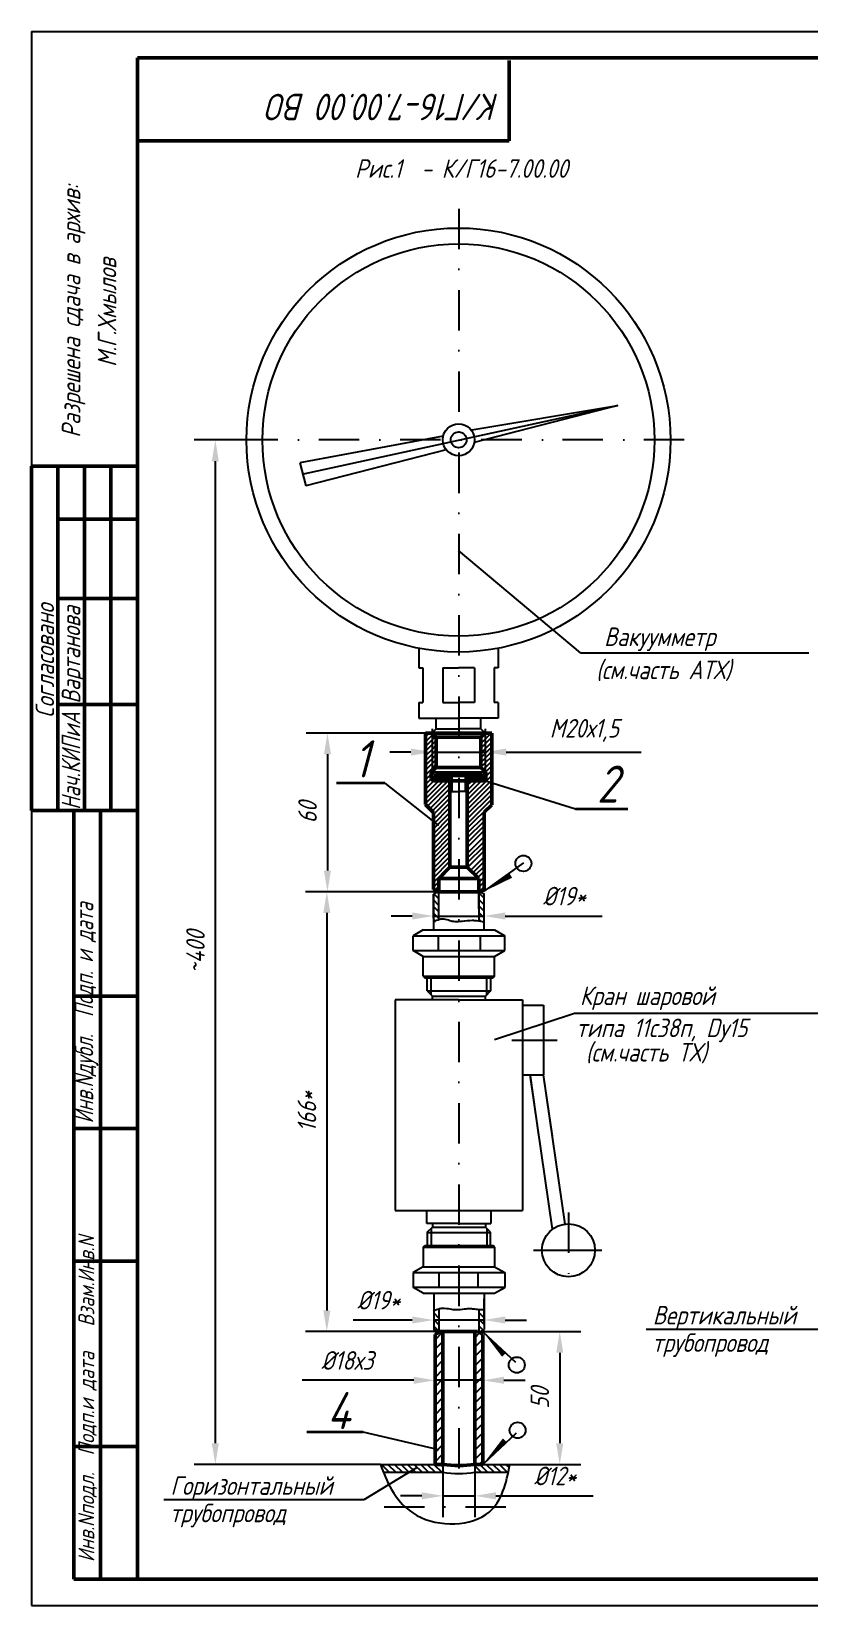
# Model space of a CAD drawing. Header units: inches. Extents: x 7325 to 7955, y 1362 to 1659.
# Drawn here: x 7324.6 to 7471.5, y 1361.9 to 1658.9 of the extents above; entities that cross this region are included whole.
import ezdxf
from ezdxf.enums import TextEntityAlignment as Align

# ---------------------------------------------------------------- set-up
doc = ezdxf.new("R2010")
doc.units = ezdxf.units.IN
doc.header["$LTSCALE"] = 0.6
doc.header["$MEASUREMENT"] = 0
doc.linetypes.add('DASHDOT', pattern=[25.4, 12.7, -6.35, 0, -6.35])
doc.styles.get("Standard").update_dxf_attribs({"font": 'romand.shx', "width": 0.8, "oblique": 15, "height": 3.5})
doc.dimstyles.get("Standard").update_dxf_attribs({"dimtxt": 3.5, "dimasz": 4, "dimexe": 4, "dimexo": 0, "dimgap": 2, "dimtad": 1, "dimrnd": 0.05, "dimtxsty": 'Standard', "dimcen": 0.09, "dimadec": 0, "dimazin": 2, "dimtfac": 1, "dimtmove": 0, "dimatfit": 3, "dimfxl": 0.18, "dimtolj": 1, "dimtzin": 0, "dimlwd": 25, "dimlwe": 25, "dimarcsym": 0})
pattern_1 = [(135, (1161.1816, 343.158), (-0.61871843, -0.61871843), [])]
pattern_2 = [(45, (1161.1816, 343.158), (-0.88388348, 0.88388348), [])]

# ---------------------------------------------------------------- blocks, each defined once
blk = doc.blocks.new('*X8')
at = {"color": 0}
for p, q in [((1145.52, 802.47), (1147.24, 804.19)), ((1145.52, 803.37), (1146.34, 804.19)), ((1147.42, 802.19), (1145.52, 804.09)), ((1146.53, 802.19), (1145.52, 803.2)), ((1145.63, 802.19), (1145.52, 802.3)), ((1146.13, 802.19), (1148.13, 804.19)), ((1148.32, 802.19), (1146.32, 804.19)), ((1147.03, 802.19), (1149.03, 804.19)), ((1149.22, 802.19), (1147.22, 804.19)), ((1147.93, 802.19), (1149.93, 804.19)), ((1150.12, 802.19), (1148.12, 804.19)), ((1148.83, 802.19), (1150.83, 804.19)), ((1151.02, 802.19), (1149.02, 804.19)), ((1149.73, 802.19), (1151.27, 803.73)), ((1151.27, 802.83), (1149.91, 804.19)), ((1150.62, 802.19), (1151.27, 802.84)), ((1151.27, 803.73), (1150.81, 804.19)), ((1157.77, 803.95), (1158.01, 804.19)), ((1157.77, 803.05), (1158.91, 804.19)), ((1159.1, 802.19), (1157.77, 803.52)), ((1158.2, 802.19), (1157.77, 802.62)), ((1157.81, 802.19), (1159.81, 804.19)), ((1160, 802.19), (1158, 804.19)), ((1158.71, 802.19), (1160.71, 804.19)), ((1160.89, 802.19), (1158.89, 804.19)), ((1159.6, 802.19), (1161.6, 804.19)), ((1161.79, 802.19), (1159.79, 804.19)), ((1160.5, 802.19), (1162.5, 804.19)), ((1162.69, 802.19), (1160.69, 804.19)), ((1161.4, 802.19), (1163.4, 804.19)), ((1163.52, 802.26), (1161.59, 804.19)), ((1162.3, 802.19), (1163.52, 803.41)), ((1163.52, 803.16), (1162.49, 804.19)), ((1163.2, 802.19), (1163.52, 802.51)), ((1163.52, 804.05), (1163.38, 804.19))]:
    blk.add_line(p, q, dxfattribs=at)
blk = doc.blocks.new('*D13')
at = {"color": 0, "lineweight": 25, "transparency": 16777216}
for p, q in [((7400.24, 1527.36), (7400.24, 1518.97)), ((7410.24, 1527.36), (7410.24, 1518.97)), ((7396.24, 1522.97), (7392.24, 1522.97)), ((7400.24, 1522.97), (7410.24, 1522.97)), ((7414.24, 1522.97), (7439.71, 1522.97))]:
    blk.add_line(p, q, dxfattribs=at)
at = {"color": 0, "transparency": 16777216}
for points in [[(7396.24, 1523.63), (7396.24, 1522.3), (7400.24, 1522.97)], [(7414.24, 1523.63), (7414.24, 1522.3), (7410.24, 1522.97)]]:
    blk.add_solid(points, dxfattribs=at)
at = {"layer": 'DEFPOINTS', "color": 0, "transparency": 16777216}
for p in [(7400.24, 1527.36), (7410.24, 1527.36), (7410.24, 1522.97)]:
    blk.add_point(p, dxfattribs=at)
at = {"color": 0, "transparency": 16777216, "insert": (7428.97, 1527.05), "char_height": 3.5, "attachment_point": 5}
blk.add_mtext('\\A1;М20х1,5', dxfattribs=at)
blk = doc.blocks.new('*D14')
at = {"color": 0, "lineweight": 25, "transparency": 16777216}
for p, q in [((7400.49, 1491.65), (7400.49, 1496.04)), ((7410.04, 1491.65), (7410.04, 1496.04)), ((7396.49, 1492.04), (7392.49, 1492.04)), ((7400.49, 1492.04), (7410.04, 1492.04)), ((7414.04, 1492.04), (7432.36, 1492.04))]:
    blk.add_line(p, q, dxfattribs=at)
at = {"color": 0, "transparency": 16777216}
for points in [[(7396.49, 1492.71), (7396.49, 1491.37), (7400.49, 1492.04)], [(7414.04, 1492.71), (7414.04, 1491.37), (7410.04, 1492.04)]]:
    blk.add_solid(points, dxfattribs=at)
at = {"layer": 'DEFPOINTS', "color": 0, "transparency": 16777216}
for p in [(7400.49, 1492.04), (7400.49, 1491.65), (7410.04, 1491.65)]:
    blk.add_point(p, dxfattribs=at)
at = {"color": 0, "transparency": 16777216, "insert": (7425.2, 1495.79), "char_height": 3.5, "attachment_point": 5}
blk.add_mtext('\\A1;%%C19*', dxfattribs=at)
blk = doc.blocks.new('*D15')
at = {"color": 0, "lineweight": 25, "transparency": 16777216}
for p, q in [((7401.22, 1496.62), (7376.37, 1496.62)), ((7380.37, 1492.62), (7380.37, 1417.62)), ((7401.53, 1413.62), (7376.37, 1413.62))]:
    blk.add_line(p, q, dxfattribs=at)
at = {"color": 0, "transparency": 16777216}
for points in [[(7379.71, 1492.62), (7381.04, 1492.62), (7380.37, 1496.62)], [(7379.71, 1417.62), (7381.04, 1417.62), (7380.37, 1413.62)]]:
    blk.add_solid(points, dxfattribs=at)
at = {"layer": 'DEFPOINTS', "color": 0, "transparency": 16777216}
for p in [(7401.22, 1496.62), (7380.37, 1413.62), (7401.53, 1413.62)]:
    blk.add_point(p, dxfattribs=at)
at = {"color": 0, "lineweight": 25, "transparency": 16777216, "insert": (7376.62, 1455.12), "char_height": 3.5, "attachment_point": 5, "rotation": 90}
blk.add_mtext('\\A1;166*', dxfattribs=at)
blk = doc.blocks.new('*D16')
at = {"color": 0, "lineweight": 25, "transparency": 16777216}
for p, q in [((7400.79, 1413), (7400.79, 1400.43)), ((7409.79, 1413.05), (7409.79, 1400.43)), ((7396.79, 1404.43), (7375.72, 1404.43)), ((7409.79, 1404.43), (7400.79, 1404.43)), ((7413.79, 1404.43), (7417.79, 1404.43))]:
    blk.add_line(p, q, dxfattribs=at)
at = {"color": 0, "transparency": 16777216}
for points in [[(7396.79, 1405.1), (7396.79, 1403.77), (7400.79, 1404.43)], [(7413.79, 1405.1), (7413.79, 1403.77), (7409.79, 1404.43)]]:
    blk.add_solid(points, dxfattribs=at)
at = {"layer": 'DEFPOINTS', "color": 0, "transparency": 16777216}
for p in [(7400.79, 1413), (7409.79, 1413.05), (7400.79, 1404.43)]:
    blk.add_point(p, dxfattribs=at)
at = {"color": 0, "transparency": 16777216, "insert": (7384.25, 1408.18), "char_height": 3.5, "attachment_point": 5}
blk.add_mtext('\\A1;%%C18х3', dxfattribs=at)
blk = doc.blocks.new('*D20')
at = {"color": 0, "lineweight": 25, "transparency": 16777216}
for p, q in [((7409.79, 1413.62), (7428.33, 1413.62)), ((7424.33, 1409.62), (7424.33, 1392.57)), ((7409.79, 1388.57), (7428.33, 1388.57))]:
    blk.add_line(p, q, dxfattribs=at)
at = {"color": 0, "transparency": 16777216}
for points in [[(7423.66, 1409.62), (7425, 1409.62), (7424.33, 1413.62)], [(7423.66, 1392.57), (7425, 1392.57), (7424.33, 1388.57)]]:
    blk.add_solid(points, dxfattribs=at)
at = {"layer": 'DEFPOINTS', "color": 0, "transparency": 16777216}
for p in [(7409.79, 1413.62), (7409.79, 1388.57), (7424.33, 1388.57)]:
    blk.add_point(p, dxfattribs=at)
at = {"color": 0, "transparency": 16777216, "insert": (7420.58, 1401.1), "char_height": 3.5, "attachment_point": 5, "rotation": 90}
blk.add_mtext('\\A1;50', dxfattribs=at)
blk = doc.blocks.new('*D30')
at = {"color": 0, "lineweight": 25, "transparency": 16777216}
for p, q in [((7398.99, 1526.56), (7376.49, 1526.56)), ((7380.49, 1522.56), (7380.49, 1500.62)), ((7401.27, 1496.62), (7376.49, 1496.62))]:
    blk.add_line(p, q, dxfattribs=at)
at = {"color": 0, "transparency": 16777216}
for points in [[(7379.83, 1522.56), (7381.16, 1522.56), (7380.49, 1526.56)], [(7379.83, 1500.62), (7381.16, 1500.62), (7380.49, 1496.62)]]:
    blk.add_solid(points, dxfattribs=at)
at = {"layer": 'DEFPOINTS', "color": 0, "transparency": 16777216}
for p in [(7398.99, 1526.56), (7380.49, 1496.62), (7401.27, 1496.62)]:
    blk.add_point(p, dxfattribs=at)
at = {"color": 0, "transparency": 16777216, "insert": (7376.74, 1511.59), "char_height": 3.5, "attachment_point": 5, "rotation": 90}
blk.add_mtext('\\A1;60', dxfattribs=at)
blk = doc.blocks.new('*D32')
at = {"color": 0, "lineweight": 25, "transparency": 16777216}
for p, q in [((7365.22, 1581.86), (7355.33, 1581.86)), ((7359.33, 1577.86), (7359.33, 1392.57)), ((7390.5, 1388.57), (7355.33, 1388.57))]:
    blk.add_line(p, q, dxfattribs=at)
at = {"color": 0, "transparency": 16777216}
for points in [[(7358.66, 1577.86), (7360, 1577.86), (7359.33, 1581.86)], [(7358.66, 1392.57), (7360, 1392.57), (7359.33, 1388.57)]]:
    blk.add_solid(points, dxfattribs=at)
at = {"layer": 'DEFPOINTS', "color": 0, "transparency": 16777216}
for p in [(7365.22, 1581.86), (7359.33, 1388.57), (7390.5, 1388.57)]:
    blk.add_point(p, dxfattribs=at)
at = {"color": 0, "transparency": 16777216, "insert": (7355.58, 1485.21), "char_height": 3.5, "attachment_point": 5, "rotation": 90}
blk.add_mtext('\\A1;~400', dxfattribs=at)
blk = doc.blocks.new('*D47')
at = {"color": 0, "lineweight": 25, "transparency": 16777216}
for p, q in [((7402.29, 1387.07), (7402.29, 1378.63)), ((7408.29, 1387.07), (7408.29, 1378.63)), ((7398.29, 1382.63), (7394.29, 1382.63)), ((7402.29, 1382.63), (7408.29, 1382.63)), ((7412.29, 1382.63), (7430.61, 1382.63))]:
    blk.add_line(p, q, dxfattribs=at)
at = {"color": 0, "transparency": 16777216}
for points in [[(7398.29, 1383.3), (7398.29, 1381.96), (7402.29, 1382.63)], [(7412.29, 1383.3), (7412.29, 1381.96), (7408.29, 1382.63)]]:
    blk.add_solid(points, dxfattribs=at)
at = {"layer": 'DEFPOINTS', "color": 0, "transparency": 16777216}
for p in [(7402.29, 1387.07), (7408.29, 1387.07), (7408.29, 1382.63)]:
    blk.add_point(p, dxfattribs=at)
at = {"color": 0, "transparency": 16777216, "insert": (7423.45, 1386.38), "char_height": 3.5, "attachment_point": 5}
blk.add_mtext('\\A1;%%C12*', dxfattribs=at)

msp = doc.modelspace()

# ---------------------------------------------------------------- hatches: boundary and pattern name
h = msp.add_hatch()
h.set_pattern_fill('ANSI31', color=256, scale=7, angle=90)
h.set_pattern_definition(pattern_1)
h.paths.add_polyline_path([(7410.04, 1496.62), (7410.039, 1496.62), (7410.015, 1496.606), (7410.035, 1496.62), (7409.04, 1496.62), (7409.04, 1493.399), (7409.04, 1491.114, -0.0148567), (7410.04, 1490.918)])
edge = h.paths.add_edge_path()
edge.add_line((7401.26, 1496.62), (7400.485, 1496.19))
edge.add_line((7400.485, 1496.19), (7400.485, 1490.922))
edge.add_arc((7403.071, 1486.551), 5.079, 108.01472, 120.60499, ccw=False)
edge.add_line((7401.5, 1491.381), (7401.5, 1496.62))
edge.add_line((7401.5, 1496.62), (7401.26, 1496.62))
h = msp.add_hatch()
h.set_pattern_fill('ANSI31', color=256, scale=10)
h.set_pattern_definition(pattern_2)
h.paths.add_polyline_path([(7402.29, 1413.62), (7400.822, 1413.62), (7400.802, 1413.59), (7400.79, 1413.57), (7400.79, 1388.57), (7402.29, 1388.57)])
h = msp.add_hatch()
h.set_pattern_fill('ANSI31', color=256, scale=10)
h.set_pattern_definition(pattern_2)
h.paths.add_polyline_path([(7409.79, 1413.065), (7408.79, 1413.62), (7408.29, 1413.62), (7408.29, 1388.57), (7409.79, 1388.57)])
h = msp.add_hatch()
h.set_pattern_fill('ANSI31', color=256, scale=7, angle=90)
h.set_pattern_definition(pattern_1)
edge = h.paths.add_edge_path()
edge.add_spline(control_points=[(7390.499, 1388.57), (7390.679, 1388.068), (7390.862, 1387.567), (7391.055, 1387.07)], knot_values=[0.8682573, 0.8682573, 0.8682573, 0.8682573, 2.4617349, 2.4617349, 2.4617349, 2.4617349], degree=3, periodic=0)
edge.add_line((7391.055, 1387.07), (7402.29, 1387.07))
edge.add_line((7402.29, 1387.07), (7402.29, 1388.57))
edge.add_line((7402.29, 1388.57), (7400.79, 1388.57))
edge.add_line((7400.79, 1388.57), (7390.499, 1388.57))
edge = h.paths.add_edge_path()
edge.add_spline(control_points=[(7414.607, 1387.07), (7414.71, 1387.564), (7414.804, 1388.065), (7414.895, 1388.57)], knot_values=[35.0798196, 35.0798196, 35.0798196, 35.0798196, 36.4773683, 36.4773683, 36.4773683, 36.4773683], degree=3, periodic=0)
edge.add_line((7414.895, 1388.57), (7409.79, 1388.57))
edge.add_line((7409.79, 1388.57), (7408.29, 1388.57))
edge.add_line((7408.29, 1388.57), (7408.29, 1387.07))
edge.add_line((7408.29, 1387.07), (7414.607, 1387.07))

# ---------------------------------------------------------------- linework, layer by layer
for p, q in [((7324.634, 1658.937), (7324.634, 1361.937)), ((7324.634, 1658.937), (7324.634, 1361.937)), ((7375.708, 1575.42), (7435.272, 1588.372)), ((7434.504, 1588.205), (7407.714, 1583.696)), ((7435.272, 1588.372), (7408.204, 1581.392)), ((7402.322, 1582.562), (7375.294, 1577.537)), ((7375.294, 1577.537), (7376.414, 1573.194)), ((7402.899, 1580.024), (7376.414, 1573.194)), ((7428.222, 1541.687), (7405.2, 1560.985)), ((7397.735, 1542.565), (7397.735, 1538.855)), ((7412.735, 1542.565), (7412.735, 1538.855)), ((7428.222, 1541.687), (7471.328, 1541.687)), ((7397.735, 1538.855), (7398.485, 1538.855)), ((7398.485, 1538.855), (7398.485, 1532.355)), ((7402.235, 1538.855), (7402.235, 1532.355)), ((7402.235, 1538.855), (7405.235, 1538.855)), ((7408.235, 1538.855), (7405.235, 1538.855)), ((7408.235, 1538.855), (7408.235, 1537.695)), ((7408.235, 1538.855), (7408.235, 1532.355)), ((7411.985, 1538.855), (7411.985, 1532.355)), ((7412.735, 1538.855), (7411.985, 1538.855)), ((7397.735, 1532.355), (7398.485, 1532.355)), ((7397.735, 1532.355), (7397.735, 1529.355)), ((7402.235, 1532.355), (7405.235, 1532.355)), ((7408.235, 1532.355), (7405.235, 1532.355)), ((7412.735, 1532.355), (7411.985, 1532.355)), ((7412.735, 1532.355), (7412.735, 1529.355)), ((7397.735, 1529.355), (7405.235, 1529.355)), ((7400.235, 1526.555), (7401.035, 1527.355)), ((7401.035, 1527.355), (7401.035, 1529.375)), ((7401.035, 1527.355), (7405.235, 1527.355)), ((7412.735, 1529.355), (7405.235, 1529.355)), ((7409.435, 1527.355), (7405.235, 1527.355)), ((7409.435, 1527.355), (7409.435, 1529.375)), ((7410.235, 1526.555), (7409.435, 1527.355)), ((7410.235, 1526.555), (7409.435, 1527.355)), ((7400.235, 1526.555), (7400.235, 1519.135)), ((7410.235, 1526.555), (7409.435, 1525.755)), ((7410.235, 1526.555), (7410.235, 1519.135)), ((7410.235, 1519.135), (7400.235, 1519.135)), ((7400.235, 1519.135), (7400.795, 1518.555)), ((7403.985, 1518.555), (7403.985, 1515.555)), ((7406.485, 1518.555), (7406.485, 1515.555)), ((7408.904, 1517.976), (7427.333, 1512.278)), ((7409.425, 1520.1), (7409.425, 1520.04)), ((7410.235, 1519.135), (7409.675, 1518.555)), ((7391.316, 1517.077), (7401.438, 1509.1)), ((7403.985, 1515.555), (7405.235, 1515.555)), ((7406.485, 1515.555), (7405.235, 1515.555)), ((7400.485, 1511.555), (7400.485, 1507.574)), ((7410.015, 1496.657), (7417.557, 1502.062)), ((7401.26, 1496.62), (7400.485, 1496.19)), ((7409.32, 1496.62), (7410.04, 1496.221)), ((7398.54, 1489.4), (7396.64, 1488.3)), ((7396.64, 1485.5), (7396.64, 1488.3)), ((7396.64, 1488.28), (7413.94, 1488.28)), ((7398.54, 1489.4), (7405.29, 1489.4)), ((7401.46, 1485.525), (7401.46, 1488.255)), ((7405.29, 1489.4), (7412.04, 1489.4)), ((7409.38, 1485.525), (7409.38, 1488.255)), ((7412.04, 1489.4), (7413.94, 1488.3)), ((7413.94, 1485.5), (7413.94, 1488.3)), ((7396.64, 1485.5), (7413.94, 1485.5)), ((7398.54, 1484.4), (7396.64, 1485.5)), ((7412.04, 1484.4), (7413.94, 1485.5)), ((7398.54, 1480.7), (7398.54, 1484.4)), ((7398.585, 1484.405), (7412.015, 1484.405)), ((7412.04, 1480.7), (7412.04, 1484.4)), ((7398.54, 1480.7), (7398.84, 1480.4)), ((7398.545, 1480.695), (7412.035, 1480.695)), ((7398.84, 1480.4), (7405.29, 1480.4)), ((7399.305, 1477.895), (7399.305, 1480.4)), ((7400.04, 1477.15), (7400.04, 1480.4)), ((7405.29, 1480.4), (7411.74, 1480.4)), ((7410.54, 1477.15), (7410.54, 1480.4)), ((7412.04, 1480.7), (7411.74, 1480.4)), ((7405.29, 1476.245), (7393.29, 1476.245)), ((7399.29, 1477.9), (7400.29, 1476.9)), ((7399.305, 1477.935), (7411.295, 1477.935)), ((7400.29, 1476.245), (7400.29, 1476.9)), ((7400.3, 1476.9), (7410.275, 1476.9)), ((7405.29, 1476.245), (7417.29, 1476.245)), ((7411.29, 1477.9), (7410.29, 1476.9)), ((7410.29, 1476.245), (7410.29, 1476.9)), ((7412.033, 1468.746), (7427.085, 1473.733)), ((7417.26, 1475.2), (7421.29, 1475.2)), ((7427.085, 1473.733), (7474.886, 1473.733)), ((7415.313, 1468.635), (7423.828, 1468.635)), ((7417.26, 1462.07), (7421.29, 1462.07)), ((7422.949, 1432.94), (7418.754, 1462.07)), ((7420.395, 1450.678), (7418.781, 1461.884)), ((7422.951, 1450.467), (7421.28, 1462.07)), ((7425.334, 1433.921), (7421.28, 1462.07)), ((7393.29, 1436.495), (7417.29, 1436.495)), ((7399.275, 1434.01), (7399.275, 1436.495)), ((7411.3, 1436.495), (7411.3, 1434.005)), ((7405.29, 1434.01), (7399.275, 1434.01)), ((7399.305, 1432.37), (7400.29, 1433.355)), ((7399.305, 1432.37), (7399.305, 1429.855)), ((7399.305, 1432.32), (7411.29, 1432.32)), ((7400.04, 1433.105), (7400.04, 1429.855)), ((7400.29, 1434.01), (7400.29, 1433.355)), ((7400.29, 1433.355), (7410.29, 1433.355)), ((7405.29, 1434.01), (7411.295, 1434.01)), ((7410.29, 1434.01), (7410.29, 1433.355)), ((7411.29, 1432.355), (7410.29, 1433.355)), ((7410.54, 1433.105), (7410.54, 1429.855)), ((7398.54, 1429.555), (7398.84, 1429.855)), ((7398.54, 1429.555), (7398.54, 1425.855)), ((7398.545, 1429.56), (7412.015, 1429.56)), ((7398.84, 1429.855), (7405.29, 1429.855)), ((7405.29, 1429.855), (7411.74, 1429.855)), ((7412.04, 1429.555), (7411.74, 1429.855)), ((7412.04, 1429.555), (7412.04, 1425.855)), ((7419.385, 1428.963), (7432.245, 1428.963)), ((7398.54, 1425.855), (7396.64, 1424.755)), ((7398.585, 1425.85), (7412.015, 1425.85)), ((7412.04, 1425.855), (7413.94, 1424.755)), ((7396.64, 1424.755), (7413.975, 1424.755)), ((7396.64, 1424.755), (7396.64, 1421.955)), ((7401.48, 1424.73), (7401.48, 1422)), ((7408.855, 1424.73), (7408.855, 1422)), ((7413.94, 1424.755), (7413.94, 1421.955)), ((7398.54, 1420.855), (7396.64, 1421.955)), ((7396.67, 1421.975), (7413.975, 1421.975)), ((7398.54, 1420.855), (7405.29, 1420.855)), ((7405.29, 1420.855), (7412.04, 1420.855)), ((7412.04, 1420.855), (7413.94, 1421.955)), ((7401.54, 1416.151), (7400.54, 1417.151)), ((7410.04, 1416.213), (7409.04, 1417.213)), ((7401.54, 1414.913), (7400.54, 1415.913)), ((7401.54, 1413.676), (7400.54, 1414.676)), ((7401.279, 1413.62), (7400.54, 1414.031)), ((7410.04, 1414.976), (7409.04, 1415.976)), ((7409.856, 1413.923), (7409.04, 1414.738)), ((7409.311, 1413.62), (7410.04, 1414.025)), ((7476.117, 1414.022), (7440.609, 1414.022)), ((7401.79, 1413.62), (7401.005, 1413.62)), ((7408.79, 1413.62), (7409.968, 1413.62)), ((7409.837, 1413.589), (7416.008, 1407.832)), ((7401.501, 1391.299), (7387.213, 1394.619)), ((7409.975, 1388.76), (7416.164, 1394.498)), ((7397.321, 1387.942), (7387.342, 1381.872)), ((7390.499, 1388.57), (7400.79, 1388.57)), ((7391.055, 1387.07), (7402.29, 1387.07)), ((7408.29, 1387.07), (7414.607, 1387.07)), ((7409.79, 1388.57), (7415.243, 1388.57)), ((7387.342, 1381.872), (7349.582, 1381.872))]:
    msp.add_line(p, q)
at = {"lineweight": 25}
for p, q in [((7324.634, 1658.937), (7954.634, 1658.937)), ((7400.485, 1496.19), (7400.485, 1489.4)), ((7400.485, 1494.579), (7400.485, 1496.19)), ((7409.312, 1496.62), (7401.269, 1496.62)), ((7410.04, 1415.418), (7410.04, 1419.807)), ((7396.485, 1415.807), (7385.318, 1415.807)), ((7410.04, 1415.807), (7400.485, 1415.807)), ((7414.04, 1415.807), (7418.04, 1415.807)), ((7324.634, 1361.937), (7954.634, 1361.937))]:
    msp.add_line(p, q, dxfattribs=at)
at = {"lineweight": 50}
for p, q in [((7344.634, 1653.937), (7344.634, 1366.937)), ((7344.634, 1653.937), (7949.634, 1653.937)), ((7414.767, 1638.274), (7414.767, 1653.443)), ((7344.703, 1638.274), (7414.767, 1638.274)), ((7324.634, 1576.937), (7344.634, 1576.937)), ((7324.634, 1576.937), (7324.634, 1511.937)), ((7329.634, 1576.937), (7329.634, 1511.937)), ((7334.634, 1576.937), (7334.634, 1511.937)), ((7339.634, 1576.937), (7339.634, 1511.937)), ((7329.634, 1566.937), (7344.634, 1566.937)), ((7329.634, 1551.937), (7344.634, 1551.937)), ((7329.634, 1531.937), (7344.634, 1531.937)), ((7398.985, 1526.555), (7411.485, 1526.555)), ((7398.985, 1526.555), (7398.985, 1513.059)), ((7400.235, 1526.555), (7401.035, 1525.755)), ((7401.035, 1525.755), (7401.035, 1520.03)), ((7401.035, 1525.755), (7405.235, 1525.755)), ((7409.435, 1525.755), (7405.235, 1525.755)), ((7410.235, 1526.555), (7409.435, 1525.755)), ((7409.435, 1525.755), (7409.435, 1520.03)), ((7411.485, 1526.555), (7411.485, 1513.045)), ((7400.06, 1518.952), (7400.06, 1518.055)), ((7400.133, 1519.128), (7401.035, 1520.03)), ((7400.735, 1518.555), (7405.235, 1518.555)), ((7400.735, 1518.555), (7400.735, 1517.555)), ((7401.035, 1520.04), (7405.235, 1520.04)), ((7403.61, 1518.555), (7403.61, 1501.235)), ((7409.435, 1520.04), (7405.235, 1520.04)), ((7409.735, 1518.555), (7405.235, 1518.555)), ((7406.86, 1518.555), (7406.86, 1501.235)), ((7410.337, 1519.128), (7409.435, 1520.03)), ((7409.735, 1518.555), (7409.735, 1517.555)), ((7410.41, 1518.952), (7410.41, 1518.055)), ((7400.56, 1517.555), (7405.235, 1517.555)), ((7409.91, 1517.555), (7405.235, 1517.555)), ((7324.634, 1511.937), (7344.634, 1511.937)), ((7332.634, 1511.937), (7332.634, 1366.937)), ((7332.634, 1511.937), (7344.634, 1511.937)), ((7332.634, 1511.937), (7344.634, 1511.937)), ((7332.634, 1511.937), (7344.634, 1511.937)), ((7337.634, 1511.937), (7337.634, 1366.937)), ((7400.485, 1511.564), (7398.985, 1513.059)), ((7410.04, 1511.605), (7411.485, 1513.045)), ((7400.485, 1511.564), (7400.485, 1497.055)), ((7401.5, 1499.125), (7403.61, 1501.235)), ((7403.61, 1501.235), (7406.86, 1501.235)), ((7406.86, 1501.235), (7409.04, 1499.125)), ((7401.269, 1496.62), (7400.485, 1497.055)), ((7409.04, 1499.125), (7401.5, 1499.125)), ((7401.5, 1499.125), (7401.5, 1496.625)), ((7409.04, 1499.125), (7409.04, 1496.625)), ((7409.312, 1496.62), (7410.04, 1497.025)), ((7409.312, 1496.62), (7401.269, 1496.62)), ((7332.634, 1476.937), (7344.634, 1476.937)), ((7332.634, 1451.937), (7344.634, 1451.937)), ((7332.634, 1426.937), (7344.634, 1426.937)), ((7401.791, 1413.621), (7400.79, 1413.065)), ((7408.79, 1413.621), (7409.79, 1413.065)), ((7332.634, 1391.958), (7344.634, 1391.958)), ((7400.79, 1388.57), (7402.29, 1388.57)), ((7408.29, 1388.57), (7409.79, 1388.57)), ((7332.634, 1366.937), (7949.634, 1366.937))]:
    msp.add_line(p, q, dxfattribs=at)
at = {"linetype": 'DASHDOT'}
for p, q in [((7405.29, 1625.489), (7405.29, 1385.077)), ((7447.827, 1581.855), (7361.834, 1581.855)), ((7425.98, 1436.073), (7425.98, 1421.863)), ((7391.214, 1380.57), (7417.259, 1380.57))]:
    msp.add_line(p, q, dxfattribs=at)
at = {"color": 0}
for p, q in [((7398.985, 1525.826), (7399.715, 1526.555)), ((7398.985, 1524.928), (7400.235, 1526.178)), ((7398.985, 1524.03), (7400.235, 1525.28)), ((7398.985, 1523.132), (7400.235, 1524.382)), ((7400.235, 1526.178), (7400.424, 1526.366)), ((7400.235, 1525.28), (7400.873, 1525.917)), ((7400.235, 1524.382), (7401.035, 1525.182)), ((7400.235, 1523.484), (7401.035, 1524.284)), ((7409.435, 1525.499), (7410.235, 1526.299)), ((7409.435, 1524.601), (7410.235, 1525.401)), ((7409.435, 1523.703), (7410.235, 1524.503)), ((7410.235, 1525.401), (7411.389, 1526.555)), ((7410.235, 1526.299), (7410.491, 1526.555)), ((7410.235, 1524.503), (7411.485, 1525.753)), ((7410.235, 1523.605), (7411.485, 1524.855)), ((7410.235, 1522.707), (7411.485, 1523.957)), ((7398.985, 1522.234), (7400.235, 1523.484)), ((7398.985, 1521.336), (7400.235, 1522.586)), ((7398.985, 1520.437), (7400.235, 1521.687)), ((7398.985, 1519.539), (7400.235, 1520.789)), ((7400.235, 1522.586), (7401.035, 1523.386)), ((7400.235, 1521.687), (7401.035, 1522.487)), ((7400.235, 1520.789), (7401.035, 1521.589)), ((7400.235, 1519.891), (7401.035, 1520.691)), ((7409.435, 1522.805), (7410.235, 1523.605)), ((7409.435, 1521.907), (7410.235, 1522.707)), ((7409.435, 1521.009), (7410.235, 1521.809)), ((7409.435, 1520.111), (7410.235, 1520.911)), ((7410.235, 1521.809), (7411.485, 1523.059)), ((7410.235, 1520.911), (7411.485, 1522.161)), ((7410.235, 1520.013), (7411.485, 1521.263)), ((7398.985, 1518.641), (7400.235, 1519.891)), ((7398.985, 1517.743), (7400.06, 1518.818)), ((7398.985, 1516.845), (7400.075, 1517.935)), ((7406.86, 1513.944), (7411.485, 1518.569)), ((7406.86, 1513.046), (7411.485, 1517.671)), ((7409.844, 1519.622), (7410.235, 1520.013)), ((7410.293, 1519.173), (7411.485, 1520.365)), ((7410.41, 1518.392), (7411.485, 1519.467)), ((7398.985, 1513.253), (7403.287, 1517.555)), ((7398.985, 1514.151), (7402.389, 1517.555)), ((7398.985, 1515.049), (7401.491, 1517.555)), ((7398.985, 1515.947), (7400.593, 1517.555)), ((7399.337, 1512.708), (7403.61, 1516.98)), ((7399.787, 1512.259), (7403.61, 1516.082)), ((7400.237, 1511.811), (7403.61, 1515.184)), ((7406.86, 1517.536), (7406.879, 1517.555)), ((7406.86, 1516.638), (7407.777, 1517.555)), ((7406.86, 1515.74), (7408.675, 1517.555)), ((7406.86, 1514.842), (7409.573, 1517.555)), ((7406.86, 1512.148), (7411.485, 1516.773)), ((7406.86, 1511.25), (7411.485, 1515.875)), ((7406.86, 1510.352), (7411.485, 1514.977)), ((7400.485, 1511.161), (7403.61, 1514.286)), ((7400.485, 1510.263), (7403.61, 1513.388)), ((7400.485, 1509.365), (7403.61, 1512.49)), ((7406.86, 1509.454), (7411.485, 1514.079)), ((7406.949, 1508.645), (7411.485, 1513.181)), ((7400.485, 1508.467), (7403.61, 1511.592)), ((7400.485, 1507.569), (7403.61, 1510.694)), ((7400.485, 1506.671), (7403.61, 1509.796)), ((7400.485, 1505.641), (7403.61, 1508.766)), ((7406.86, 1507.658), (7410.04, 1510.838)), ((7406.86, 1506.76), (7410.04, 1509.94)), ((7406.86, 1505.862), (7410.04, 1509.042)), ((7400.485, 1504.743), (7403.61, 1507.868)), ((7400.485, 1503.845), (7403.61, 1506.97)), ((7400.485, 1502.947), (7403.61, 1506.072)), ((7406.86, 1504.964), (7410.04, 1508.144)), ((7406.86, 1503.842), (7410.04, 1507.022)), ((7406.86, 1502.944), (7410.04, 1506.124)), ((7400.485, 1502.049), (7403.61, 1505.174)), ((7400.485, 1501.061), (7403.61, 1504.186)), ((7400.485, 1500.163), (7403.61, 1503.288)), ((7406.86, 1502.046), (7410.04, 1505.226)), ((7406.86, 1501.148), (7410.04, 1504.328)), ((7407.475, 1500.64), (7410.04, 1503.206)), ((7400.485, 1499.265), (7403.61, 1502.39)), ((7400.485, 1498.367), (7403.61, 1501.492)), ((7407.931, 1500.199), (7410.04, 1502.308)), ((7408.387, 1499.757), (7410.04, 1501.41)), ((7408.844, 1499.315), (7410.04, 1500.512)), ((7400.485, 1497.469), (7401.5, 1498.484)), ((7400.73, 1496.919), (7401.5, 1497.69)), ((7409.04, 1498.36), (7410.04, 1499.36)), ((7409.04, 1497.462), (7410.04, 1498.462)), ((7409.096, 1496.62), (7410.04, 1497.564))]:
    msp.add_line(p, q, dxfattribs=at)
at = {"lineweight": 40}
msp.add_line((7409.611, 1519.135), (7400.877, 1519.135), dxfattribs=at)
at = {"lineweight": 35}
for p, q in [((7391.316, 1517.077), (7382.191, 1517.077)), ((7427.333, 1512.278), (7437.178, 1512.278)), ((7387.213, 1394.619), (7376.611, 1394.619))]:
    msp.add_line(p, q, dxfattribs=at)
at = {"linetype": 'Continuous', "lineweight": 50}
for p, q in [((7410.04, 1497.025), (7410.04, 1511.605)), ((7400.79, 1413.065), (7400.79, 1388.57)), ((7402.29, 1413.62), (7402.29, 1388.564)), ((7408.29, 1413.62), (7408.29, 1388.568)), ((7409.79, 1413.065), (7409.79, 1388.57))]:
    msp.add_line(p, q, dxfattribs=at)
at = {"linetype": 'Continuous'}
for p, q in [((7401.5, 1491.381), (7401.5, 1496.62)), ((7409.04, 1493.399), (7409.04, 1496.62)), ((7393.29, 1476.245), (7393.29, 1436.495)), ((7417.29, 1476.245), (7417.29, 1436.495)), ((7421.29, 1475.2), (7421.29, 1462.07)), ((7393.29, 1441.942), (7393.29, 1436.495)), ((7400.54, 1420.855), (7400.54, 1414.031)), ((7400.54, 1420.855), (7400.54, 1414.031)), ((7410.04, 1420.855), (7410.04, 1414.025)), ((7410.04, 1420.855), (7410.04, 1414.025)), ((7401.54, 1417.945), (7401.54, 1413.62)), ((7409.04, 1417.797), (7409.04, 1413.62)), ((7400.79, 1413.065), (7400.79, 1412.772)), ((7409.79, 1413.065), (7409.79, 1412.772))]:
    msp.add_line(p, q, dxfattribs=at)
at = {"color": 0, "linetype": 'ByBlock'}
for p, q in [((7409.04, 1496.555), (7409.04, 1491.114)), ((7411.29, 1480.4), (7411.29, 1477.9)), ((7411.29, 1429.855), (7411.29, 1432.355)), ((7400.79, 1388.57), (7400.79, 1400.175))]:
    msp.add_line(p, q, dxfattribs=at)
at = {"linetype": 'Continuous', "lineweight": 25}
for p, q in [((7410.04, 1489.4), (7410.04, 1496.221)), ((7402.29, 1388.57), (7402.29, 1387.07)), ((7408.29, 1388.57), (7408.29, 1387.07))]:
    msp.add_line(p, q, dxfattribs=at)
at = {"color": 0, "linetype": 'ByBlock', "lineweight": 50}
msp.add_line((7408.79, 1413.62), (7401.79, 1413.62), dxfattribs=at)
for points, format in [([(7410.015, 1496.657, 0, 1, 0), (7415.08, 1499.684, 1, 1, 0)], "xyseb"), ([(7400.514, 1490.939, -0.0626564), (7401.681, 1491.436, -0.0965758), (7402.439, 1491.5, -0.0665027), (7403.586, 1491.219, 0.0811984), (7404.534, 1491.015, 0.0495819), (7405.915, 1491.084, -0.0359464), (7407.814, 1491.23, -0.036441), (7408.651, 1491.173, -0.0210298), (7410.069, 1490.911)], "xyb"), ([(7400.5, 1417.506, -0.0438864), (7401.618, 1417.97, -0.0842693), (7402.245, 1418.056, -0.0443809), (7403.612, 1417.892, 0.0546915), (7404.725, 1417.781, 0.0352749), (7406.373, 1417.914, -0.0524232), (7407.485, 1417.966, -0.0209825), (7408.246, 1417.89, 0.0162022), (7409.23, 1417.781, 0.0193489), (7409.481, 1417.772, 0.0084407), (7410.055, 1417.781)], "xyb"), ([(7409.837, 1413.589, 0, 1, 0), (7413.802, 1409.22, 1, 1, 0)], "xyseb"), ([(7409.975, 1388.76, 0, 1, 0), (7413.954, 1393.117, 1, 1, 0)], "xyseb")]:
    msp.add_lwpolyline(points, format=format)
for centre, radius in [((7405.223, 1581.853), 40), ((7405.223, 1581.853), 37), ((7405.246, 1581.892), 3), ((7405.246, 1581.892), 1.5), ((7417.472, 1501.964), 1.5), ((7425.98, 1428.963), 5), ((7416.22, 1407.325), 1.5), ((7416.377, 1395.004), 1.5)]:
    msp.add_circle(centre, radius)
at = {"lineweight": 50}
for centre, radius, start, end in [((7400.31, 1518.952), 0.25, 135, 180), ((7400.56, 1518.055), 0.5, 180, 270), ((7409.91, 1518.055), 0.5, 270, 0), ((7410.16, 1518.952), 0.25, 360, 45), ((7405.29, 1407.879), 19.546, 261.1712, 278.8288)]:
    msp.add_arc(centre, radius, start, end, dxfattribs=at)
at = {"lineweight": 25}
msp.add_arc((7405.29, 1406.382), 19.546, 261.1712, 278.8288, dxfattribs=at)
msp.add_open_spline([(7390.499, 1388.57), (7391.081, 1386.944), (7392.519, 1383.193), (7398.401, 1376.566), (7412.234, 1376.911), (7414.253, 1384.99), (7414.895, 1388.57)], degree=3, knots=[0.8682573, 0.8682573, 0.8682573, 0.8682573, 6.0229317, 12.8889761, 26.5662144, 36.4773683, 36.4773683, 36.4773683, 36.4773683])
for points in [[(7396.485, 1416.474), (7396.485, 1415.141), (7400.485, 1415.807)], [(7414.04, 1416.474), (7414.04, 1415.141), (7410.04, 1415.807)]]:
    msp.add_solid(points)
at = {"layer": 'DEFPOINTS', "color": 0, "linetype": 'ByBlock'}
for p in [(7410.985, 1526.555), (7410.055, 1493.535), (7409.04, 1490.175), (7411.29, 1478.6), (7411.29, 1431.655), (7401.54, 1413.7), (7401.545, 1413.713), (7409.04, 1413.7), (7409.04, 1413.7), (7400.79, 1388.57), (7409.79, 1388.513)]:
    msp.add_point(p, dxfattribs=at)

# ---------------------------------------------------------------- block references
at = {"xscale": 0.5, "yscale": 0.5, "zscale": 0.5}
msp.add_blockref('*X8', (6827.975, 1116.46), dxfattribs=at)

# ---------------------------------------------------------------- texts
at = {"linetype": 'Continuous', "lineweight": 25, "oblique": 15, "width": 0.8}
for s, p in [('Разрешена сдача в архив:            ', (7333.861, 1582.275)), ('         М.Г.Хмылов   ', (7340.649, 1578.934))]:
    msp.add_text(s, height=3.5, rotation=90, dxfattribs=at).set_placement(p)
at = {"lineweight": 25, "oblique": 15}
for s, width, p, p2 in [('Вартанова', 0.597705, (7333.843, 1532.097), (7333.843, 1550.526)), ('Нач.КИПиА', 0.628269, (7333.843, 1512.06), (7333.843, 1530.49))]:
    msp.add_text(s, height=3.5, rotation=90, dxfattribs=dict(at, width=width)).set_placement(p, p2, align=Align.FIT)
at = {"lineweight": 50, "insert": (7413.004, 1642.191), "char_height": 5, "width": 94.79397, "attachment_point": 1, "rotation": 180}
msp.add_mtext('\\pt20,30,45;К/Г16-7.00.00 ВО', dxfattribs=at)
at = {"lineweight": 35, "insert": (7385.702, 1634.827), "char_height": 3.5, "attachment_point": 1}
msp.add_mtext_dynamic_manual_height_columns('Рис.1  - К/Г16-7.00.00', width=82.40303, gutter_width=17.5, heights=[0], dxfattribs=at)
at = {"lineweight": 25, "attachment_point": 1, "rotation": 90}
for s, insert, char_height, width in [('Согласовано', (7325.414, 1529.42), 3.5, 58.0237), ('{\\W0.7;Инв.Nдубл.  Подп. и дата}', (7332.785, 1452.914), 3.5, 77.54763), ('Инв.Nподл.  Подп.и дата   Взам.Инв.N', (7333.484, 1370.143), 3, 110.87527)]:
    msp.add_mtext(s, dxfattribs=dict(at, insert=insert, char_height=char_height, width=width))
at = {"char_height": 3.5, "attachment_point": 1}
for s, width, insert in [('Вакуумметр  ', 82.40303, (7432.711, 1546.479)), ('(см.часть АТХ) ', 82.40303, (7431.172, 1540.226)), ('Кран шаровой ', 82.40303, (7428.14, 1478.739)), ('типа 11с38п, Dу15 ', 82.40303, (7427.397, 1472.683)), ('(см.часть ТХ) ', 82.40303, (7429.227, 1468.075)), ('Вертикальный ', 37.51073, (7441.89, 1418.463)), ('трубопровод ', 37.51073, (7441.766, 1413.295)), ('Горизонтальный ', 37.51073, (7350.863, 1386.313)), ('трубопровод ', 37.51073, (7350.739, 1381.145))]:
    msp.add_mtext_dynamic_manual_height_columns(s, width=width, gutter_width=17.5, heights=[0], dxfattribs=dict(at, insert=insert))
at = {"linetype": 'Continuous', "lineweight": 30, "char_height": 7, "width": 19.02954, "attachment_point": 1}
for s, insert in [('1', (7385.442, 1525.19)), ('2', (7431.355, 1520.425)), ('4', (7380.385, 1402.227))]:
    msp.add_mtext(s, dxfattribs=dict(at, insert=insert))
at = {"insert": (7390.159, 1419.557), "char_height": 3.5, "attachment_point": 5}
msp.add_mtext('\\A1;%%C19*', dxfattribs=at)

# ---------------------------------------------------------------- dimensions: what is measured, and where the dimension line sits
for base, p1, p2, text, picture, middle in [((7359.329, 1388.57), (7365.223, 1581.855), (7390.499, 1388.57), '~400', '*D32', (7355.579, 1485.213)), ((7380.494, 1496.62), (7398.985, 1526.555), (7401.269, 1496.62), '60', '*D30', (7376.744, 1511.588)), ((7424.329, 1388.57), (7409.79, 1413.62), (7409.79, 1388.57), '50', '*D20', (7420.579, 1401.095))]:
    dim = msp.add_linear_dim(base=base, p1=p1, p2=p2, angle=90, text=text, dimstyle='Standard')
    dim.commit()
    dim.dimension.update_dxf_attribs({"geometry": picture, "text_midpoint": middle})
for base, p1, p2, text, picture, middle in [((7410.235, 1522.968), (7400.235, 1527.355), (7410.235, 1527.355), 'М20х1,5', '*D13', (7428.971, 1527.051)), ((7400.79, 1404.434), (7409.79, 1413.047), (7400.79, 1413), '%%C18х3', '*D16', (7384.255, 1408.184)), ((7408.29, 1382.63), (7402.29, 1387.07), (7408.29, 1387.07), '%%C12*', '*D47', (7423.448, 1386.38))]:
    dim = msp.add_linear_dim(base=base, p1=p1, p2=p2, text=text, dimstyle='Standard')
    dim.commit()
    dim.dimension.update_dxf_attribs({"geometry": picture, "text_midpoint": middle})
dim = msp.add_linear_dim(base=(7400.485, 1492.041), p1=(7410.04, 1491.651), p2=(7400.485, 1491.651), text='%%C19*', dimstyle='Standard')
dim.commit()
dim.dimension.update_dxf_attribs({"geometry": '*D14', "text_midpoint": (7425.198, 1492.041), "dimtype": 160})
at = {"lineweight": 25}
dim = msp.add_linear_dim(base=(7380.373, 1413.62), p1=(7401.223, 1496.62), p2=(7401.528, 1413.62), angle=90, text='166*', dimstyle='Standard', dxfattribs=at)
dim.commit()
dim.dimension.update_dxf_attribs({"geometry": '*D15', "text_midpoint": (7376.623, 1455.12)})

doc.saveas('drawing.dxf')
